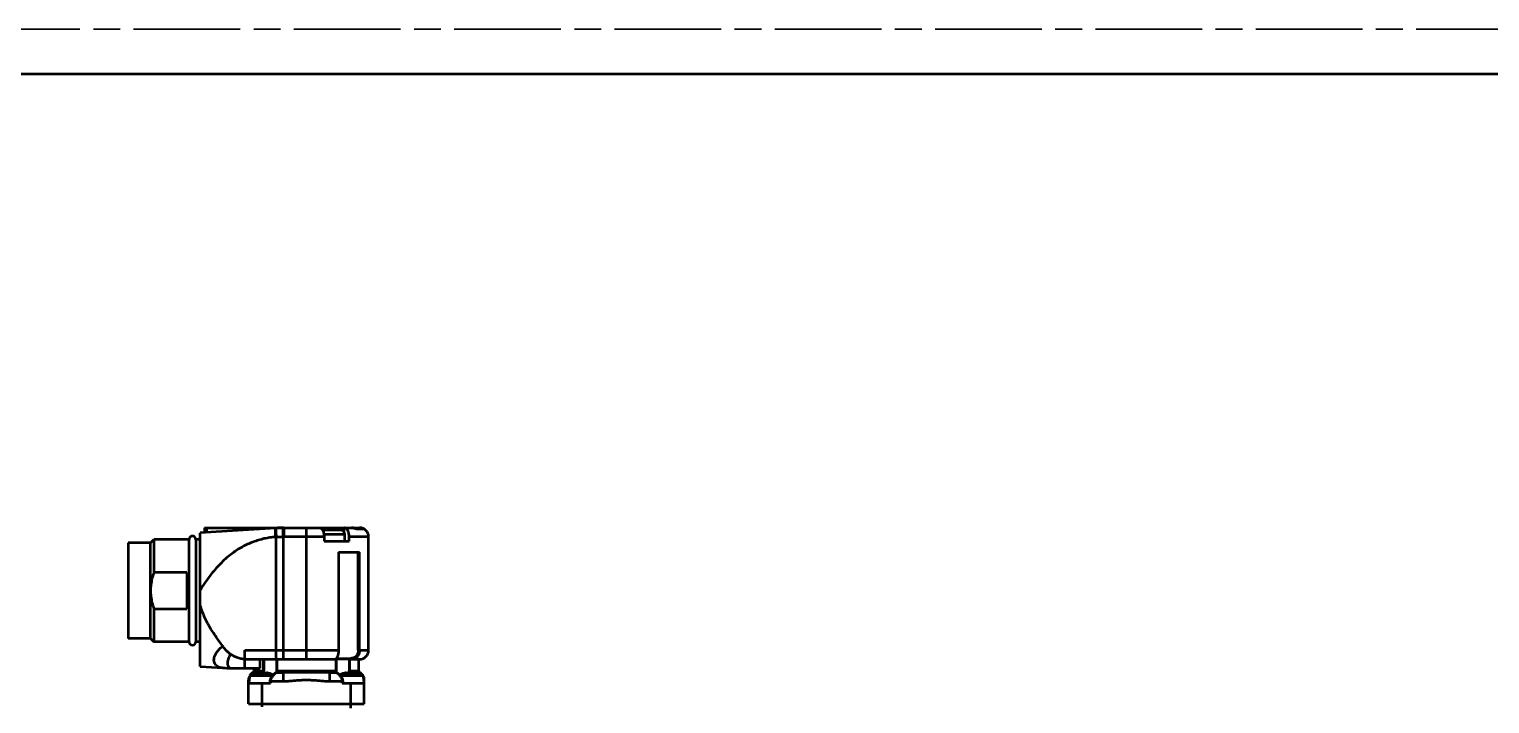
# Model space of a CAD drawing. Header units: millimetres. Extents: x 98 to 4367, y -12 to 2058.
# Drawn here: x 265.8 to 429.8, y 1302 to 1377.7 of the extents above; entities that cross this region are included whole.
import ezdxf

# ---------------------------------------------------------------- set-up
doc = ezdxf.new("R2010")
doc.units = ezdxf.units.MM
doc.linetypes.add('AM_ISO08W050', pattern=[18, 12, -1.5, 3, -1.5])
doc.layers.get('0').update_dxf_attribs({"lineweight": 50})
doc.layers.add('niewidoczna', color=7, linetype='AM_ISO08W050', lineweight=30, plot=False)

msp = doc.modelspace()

# ---------------------------------------------------------------- linework, layer by layer
msp.add_line((102.521, 1372.742), (933.521, 1372.742))
at = {"linetype": 'Continuous'}
for p, q in [((293.48, 1321.758), (285.016, 1321.236)), ((285.516, 1321.786), (285.516, 1321.267)), ((285.516, 1321.786), (298.409, 1321.786)), ((285.718, 1321.786), (285.718, 1321.28)), ((294.403, 1321.786), (294.403, 1320.786)), ((296.941, 1307.036), (296.941, 1321.786)), ((298.413, 1321.786), (302.916, 1321.786)), ((301.161, 1321.786), (301.161, 1321.325)), ((302.302, 1321.786), (302.302, 1321.755)), ((302.376, 1321.736), (302.376, 1321.734)), ((302.6, 1321.673), (303.305, 1321.673)), ((302.666, 1321.653), (303.379, 1321.653)), ((302.906, 1321.673), (302.906, 1321.786)), ((303.011, 1321.673), (303.024, 1321.779)), ((276.941, 1320.111), (276.941, 1309.361)), ((279.441, 1320.111), (276.941, 1320.111)), ((279.441, 1320.111), (279.816, 1320.486)), ((279.441, 1309.361), (279.441, 1320.111)), ((279.816, 1320.486), (279.816, 1316.779)), ((283.766, 1320.486), (279.816, 1320.486)), ((283.766, 1308.986), (283.766, 1320.486)), ((284.516, 1320.486), (284.516, 1308.986)), ((285.016, 1320.486), (284.516, 1320.486)), ((285.016, 1306.237), (285.016, 1321.236)), ((293.543, 1308.036), (293.543, 1320.763)), ((294.34, 1320.786), (294.34, 1307.036)), ((298.925, 1320.786), (294.403, 1320.786)), ((300.754, 1321.536), (298.754, 1321.536)), ((301.254, 1321.036), (298.908, 1321.036)), ((298.925, 1320.786), (298.925, 1320.286)), ((298.925, 1320.286), (301.74, 1320.286)), ((301.254, 1320.286), (301.254, 1321.036)), ((301.74, 1320.286), (301.74, 1320.786)), ((303.916, 1320.786), (301.74, 1320.786)), ((303.916, 1308.036), (303.916, 1320.786)), ((300.551, 1319.036), (300.551, 1308.036)), ((300.551, 1319.036), (302.909, 1319.036)), ((300.6, 1308.036), (300.6, 1319.036)), ((302.768, 1308.036), (302.768, 1319.036)), ((302.909, 1308.036), (302.909, 1319.036)), ((283.516, 1316.779), (279.816, 1316.779)), ((283.516, 1316.779), (283.516, 1312.694)), ((279.816, 1312.694), (279.816, 1308.986)), ((279.816, 1312.694), (283.516, 1312.694)), ((279.441, 1309.361), (276.941, 1309.361)), ((279.441, 1309.361), (279.816, 1308.986)), ((283.766, 1308.986), (279.816, 1308.986)), ((285.016, 1308.986), (284.516, 1308.986)), ((290.016, 1306.036), (290.016, 1308.036)), ((290.016, 1308.036), (300.6, 1308.036)), ((290.016, 1307.036), (300.217, 1307.036)), ((291.749, 1306.036), (291.749, 1307.036)), ((292.073, 1307.036), (292.073, 1305.736)), ((292.146, 1307.036), (292.146, 1305.736)), ((293.609, 1305.736), (293.609, 1307.036)), ((293.652, 1305.736), (293.652, 1307.036)), ((300.23, 1307.037), (300.23, 1305.736)), ((300.273, 1307.05), (300.273, 1305.736)), ((301.736, 1307.05), (300.273, 1307.05)), ((300.345, 1307.136), (301.935, 1307.136)), ((301.736, 1307.05), (301.736, 1305.736)), ((301.809, 1305.736), (301.809, 1307.037)), ((301.817, 1307.036), (302.916, 1307.036)), ((302.768, 1308.036), (303.916, 1308.036)), ((302.816, 1305.736), (302.816, 1307.036)), ((285.054, 1306.234), (287.518, 1306.07)), ((288.516, 1306.036), (291.749, 1306.036)), ((291.066, 1305.736), (291.066, 1306.036)), ((291.066, 1305.736), (292.146, 1305.736)), ((291.397, 1305.487), (291.397, 1305.471)), ((291.799, 1305.536), (291.441, 1305.536)), ((291.445, 1305.477), (291.445, 1305.501)), ((291.519, 1305.492), (291.519, 1305.521)), ((292.463, 1305.492), (292.463, 1305.521)), ((292.537, 1305.501), (292.537, 1305.477)), ((292.585, 1305.471), (292.585, 1305.487)), ((293.609, 1305.736), (300.273, 1305.736)), ((293.626, 1305.536), (294.361, 1305.536)), ((294.361, 1304.536), (294.361, 1305.536)), ((299.521, 1305.536), (299.521, 1304.536)), ((299.521, 1305.536), (300.256, 1305.536)), ((301.297, 1305.487), (301.297, 1305.471)), ((301.345, 1305.477), (301.345, 1305.501)), ((301.419, 1305.492), (301.419, 1305.521)), ((301.736, 1305.736), (301.809, 1305.736)), ((301.809, 1305.736), (302.816, 1305.736)), ((302.441, 1305.536), (302.083, 1305.536)), ((302.363, 1305.492), (302.363, 1305.521)), ((302.437, 1305.501), (302.437, 1305.477)), ((302.485, 1305.471), (302.485, 1305.487)), ((290.441, 1302.036), (290.441, 1304.676)), ((290.506, 1304.536), (290.441, 1304.536)), ((290.441, 1304.361), (292.925, 1304.361)), ((290.561, 1305.161), (290.491, 1304.361)), ((293.1, 1305.161), (290.561, 1305.161)), ((291.941, 1304.361), (291.941, 1301.675)), ((292.825, 1304.536), (292.825, 1304.361)), ((294.361, 1304.536), (292.825, 1304.536)), ((292.925, 1304.536), (292.925, 1304.361)), ((301.057, 1304.536), (299.521, 1304.536)), ((303.321, 1305.161), (300.782, 1305.161)), ((300.957, 1304.361), (300.957, 1304.536)), ((300.957, 1304.361), (303.441, 1304.361)), ((301.057, 1304.361), (301.057, 1304.536)), ((301.941, 1301.536), (301.941, 1304.361)), ((303.321, 1305.161), (303.391, 1304.361)), ((303.441, 1304.536), (303.376, 1304.536)), ((303.441, 1302.036), (303.441, 1304.676)), ((290.441, 1302.036), (303.441, 1302.036))]:
    msp.add_line(p, q, dxfattribs=at)
for centre, radius, start, end in [((294.403, 1306.786), 15, 90, 93.52637), ((302.916, 1320.786), 1, 0, 90), ((284.141, 1320.486), 0.375, 0, 180), ((300.754, 1321.036), 0.5, 0, 90), ((284.141, 1308.986), 0.375, 180, 0), ((302.916, 1308.036), 1, 270, 0), ((288.516, 1321.036), 15, 266.18677, 270), ((291.991, 1302.805), 2.756, 99.87011, 121.25458), ((291.441, 1304.536), 1, 90, 132.62085), ((290.866, 1305.736), 0.2, 297.76853, 0), ((291.991, 1302.805), 2.756, 63.82662, 80.12989), ((301.891, 1302.805), 2.756, 99.87011, 116.17662), ((301.891, 1302.805), 2.756, 58.74542, 80.12989), ((302.441, 1304.536), 1, 47.38263, 90), ((303.016, 1305.736), 0.2, 180, 242.23147), ((291.441, 1304.536), 1, 153.61951, 180), ((302.441, 1304.536), 1, 0, 26.37309)]:
    msp.add_arc(centre, radius, start, end, dxfattribs=at)
for points in [[(293.489, 1320.759), (293.473, 1320.98), (293.462, 1321.185), (293.456, 1321.37), (293.454, 1321.529), (293.458, 1321.652), (293.466, 1321.731), (293.48, 1321.758)], [(293.538, 1321.762), (293.526, 1321.736), (293.518, 1321.661), (293.514, 1321.542), (293.515, 1321.384), (293.52, 1321.196), (293.529, 1320.985), (293.543, 1320.763)], [(294.34, 1320.786), (294.339, 1321.008), (294.338, 1321.213), (294.337, 1321.399), (294.336, 1321.558), (294.336, 1321.682), (294.336, 1321.76), (294.335, 1321.786)], [(298.409, 1321.786), (298.526, 1321.761), (298.636, 1321.685), (298.734, 1321.564)], [(301.74, 1320.786), (301.727, 1321.005), (301.69, 1321.216), (301.63, 1321.405), (301.548, 1321.565), (301.45, 1321.685), (301.341, 1321.761), (301.223, 1321.786)], [(302.376, 1321.736), (302.284, 1321.759), (302.126, 1321.782), (302.018, 1321.786)], [(302.018, 1321.786), (302.059, 1321.786)], [(302.059, 1321.786), (302.105, 1321.783)], [(302.105, 1321.783), (302.137, 1321.781)], [(302.137, 1321.781), (302.14, 1321.781), (302.155, 1321.779)], [(302.155, 1321.779), (302.26, 1321.763), (302.376, 1321.734)], [(302.598, 1321.673), (302.581, 1321.676), (302.551, 1321.683), (302.511, 1321.695), (302.465, 1321.709), (302.413, 1321.725), (302.376, 1321.736)], [(302.376, 1321.734), (302.435, 1321.716), (302.49, 1321.698), (302.515, 1321.689)], [(302.515, 1321.689), (302.539, 1321.682), (302.581, 1321.669), (302.616, 1321.66), (302.631, 1321.656)], [(302.6, 1321.673), (302.613, 1321.672), (302.666, 1321.653)], [(302.631, 1321.656), (302.644, 1321.654), (302.656, 1321.653)], [(302.656, 1321.653), (302.666, 1321.653)], [(303.024, 1321.779), (302.985, 1321.783), (302.945, 1321.786), (302.906, 1321.786)], [(303.303, 1321.701), (303.284, 1321.71), (303.241, 1321.727), (303.192, 1321.744), (303.138, 1321.759), (303.082, 1321.771), (303.024, 1321.779)], [(303.379, 1321.653), (303.376, 1321.659), (303.365, 1321.667), (303.346, 1321.679), (303.319, 1321.693), (303.303, 1321.701)], [(303.305, 1321.673), (303.33, 1321.67), (303.379, 1321.653)], [(293.489, 1320.759), (292.844, 1320.686), (292.203, 1320.567), (291.57, 1320.402), (290.946, 1320.191), (290.336, 1319.935), (289.736, 1319.631), (289.145, 1319.278), (288.559, 1318.87), (287.978, 1318.402), (287.396, 1317.866), (286.811, 1317.25), (286.219, 1316.539), (285.618, 1315.719), (285.016, 1314.785)], [(293.489, 1320.759), (293.507, 1320.761), (293.525, 1320.762), (293.543, 1320.763)], [(293.543, 1320.763), (293.798, 1320.775), (294.061, 1320.783), (294.34, 1320.786)], [(294.403, 1320.786), (294.382, 1320.786), (294.361, 1320.786), (294.34, 1320.786)], [(298.734, 1321.564), (298.815, 1321.404), (298.876, 1321.214), (298.913, 1321.004), (298.925, 1320.786)], [(279.816, 1316.779), (279.606, 1316.08), (279.482, 1315.403), (279.441, 1314.736)], [(279.441, 1314.736), (279.482, 1314.07), (279.606, 1313.394), (279.816, 1312.694)], [(287.551, 1308.502), (286.974, 1309.313), (286.502, 1309.991), (286.136, 1310.565), (285.834, 1311.098), (285.545, 1311.692), (285.281, 1312.341), (285.016, 1313.121)], [(287.518, 1306.07), (287.228, 1306.119), (286.973, 1306.227), (286.792, 1306.37), (286.657, 1306.56), (286.581, 1306.789), (286.569, 1307.052), (286.628, 1307.339), (286.762, 1307.65), (286.96, 1307.948), (287.238, 1308.249), (287.551, 1308.502)], [(288.434, 1307.589), (288.107, 1307.851), (287.825, 1308.147), (287.551, 1308.502)], [(288.434, 1307.589), (288.272, 1307.316), (288.154, 1307.037), (288.086, 1306.769), (288.071, 1306.526), (288.11, 1306.321), (288.201, 1306.166), (288.339, 1306.069), (288.516, 1306.036)], [(290.016, 1307.037), (289.572, 1307.093), (289.145, 1307.22), (288.759, 1307.395), (288.434, 1307.589)], [(293.596, 1307.036), (293.584, 1307.062), (293.573, 1307.136), (293.563, 1307.255), (293.554, 1307.413), (293.548, 1307.603), (293.544, 1307.814), (293.543, 1308.036)], [(300.551, 1308.036), (300.547, 1307.911), (300.534, 1307.787), (300.513, 1307.667), (300.486, 1307.554), (300.453, 1307.449), (300.417, 1307.354), (300.38, 1307.27), (300.344, 1307.199), (300.309, 1307.141), (300.278, 1307.096), (300.251, 1307.063), (300.23, 1307.043), (300.217, 1307.036)], [(300.217, 1307.036), (300.253, 1307.043), (300.277, 1307.056), (300.291, 1307.068), (300.301, 1307.078), (300.31, 1307.089), (300.32, 1307.102), (300.332, 1307.118), (300.345, 1307.137), (300.36, 1307.16)], [(300.23, 1307.037), (300.226, 1307.037), (300.222, 1307.037), (300.218, 1307.036)], [(300.235, 1307.038), (300.23, 1307.037)], [(300.273, 1307.05), (300.267, 1307.047), (300.252, 1307.042), (300.235, 1307.038)], [(300.36, 1307.16), (300.376, 1307.187), (300.394, 1307.219), (300.413, 1307.255), (300.433, 1307.295), (300.454, 1307.34), (300.474, 1307.39), (300.495, 1307.444), (300.515, 1307.502), (300.534, 1307.564), (300.551, 1307.631), (300.566, 1307.7), (300.579, 1307.773), (300.589, 1307.849), (300.596, 1307.928), (300.599, 1308.008), (300.6, 1308.036)], [(301.789, 1307.042), (301.764, 1307.047), (301.736, 1307.05)], [(301.809, 1307.037), (301.789, 1307.042)], [(301.817, 1307.036), (301.812, 1307.037), (301.809, 1307.038)], [(302.768, 1308.036), (302.748, 1307.823), (302.692, 1307.634), (302.606, 1307.471), (302.477, 1307.325), (302.326, 1307.223), (302.132, 1307.156), (301.935, 1307.136)], [(301.938, 1307.036), (301.937, 1307.044), (301.936, 1307.065), (301.936, 1307.097), (301.935, 1307.136)], [(302.909, 1308.036), (302.902, 1307.911), (302.882, 1307.787), (302.849, 1307.667), (302.803, 1307.553), (302.745, 1307.448), (302.675, 1307.353), (302.594, 1307.27), (302.504, 1307.199), (302.406, 1307.141), (302.301, 1307.095), (302.187, 1307.063), (302.066, 1307.043), (301.938, 1307.036)], [(285.016, 1306.237), (285.028, 1306.236), (285.041, 1306.235), (285.054, 1306.234)], [(290.962, 1305.561), (290.823, 1305.47), (290.669, 1305.319), (290.564, 1305.165)], [(291.441, 1305.536), (291.25, 1305.541), (291.082, 1305.55), (290.976, 1305.56)], [(291.367, 1305.473), (291.367, 1305.472), (291.374, 1305.47), (291.39, 1305.47), (291.412, 1305.472), (291.439, 1305.476), (291.469, 1305.481), (291.499, 1305.487)], [(291.397, 1305.487), (291.379, 1305.481), (291.368, 1305.476), (291.367, 1305.473)], [(291.445, 1305.501), (291.429, 1305.497), (291.413, 1305.492), (291.397, 1305.487)], [(291.441, 1305.536), (291.45, 1305.532), (291.456, 1305.525), (291.461, 1305.513), (291.463, 1305.51)], [(291.519, 1305.521), (291.514, 1305.519), (291.5, 1305.516), (291.478, 1305.51), (291.445, 1305.501)], [(291.499, 1305.487), (291.521, 1305.492), (291.543, 1305.497), (291.565, 1305.501)], [(291.565, 1305.501), (291.62, 1305.51), (291.67, 1305.516), (291.717, 1305.52), (291.761, 1305.521), (291.799, 1305.519), (291.83, 1305.515), (291.854, 1305.509), (291.871, 1305.501)], [(292.073, 1305.736), (292.061, 1305.681), (292.023, 1305.627), (291.967, 1305.583), (291.889, 1305.549), (291.799, 1305.536)], [(291.806, 1305.518), (291.804, 1305.529), (291.799, 1305.536)], [(291.871, 1305.501), (291.877, 1305.497), (291.883, 1305.492), (291.889, 1305.487)], [(291.889, 1305.487), (291.901, 1305.481), (291.922, 1305.476), (291.947, 1305.472), (291.977, 1305.47), (292.009, 1305.47), (292.038, 1305.472), (292.062, 1305.476), (292.082, 1305.481), (292.093, 1305.487)], [(292.146, 1305.736), (292.131, 1305.65), (292.085, 1305.569), (292.014, 1305.502), (291.959, 1305.47)], [(292.093, 1305.487), (292.099, 1305.492), (292.105, 1305.497), (292.111, 1305.501)], [(292.111, 1305.501), (292.133, 1305.511), (292.166, 1305.517), (292.209, 1305.52), (292.26, 1305.52), (292.312, 1305.516), (292.364, 1305.51), (292.417, 1305.501)], [(292.417, 1305.501), (292.439, 1305.497), (292.461, 1305.492), (292.483, 1305.487)], [(292.537, 1305.501), (292.504, 1305.51), (292.483, 1305.516), (292.468, 1305.519), (292.463, 1305.521)], [(292.483, 1305.487), (292.512, 1305.481), (292.541, 1305.476), (292.566, 1305.473), (292.588, 1305.47), (292.604, 1305.47), (292.614, 1305.471), (292.616, 1305.473)], [(292.585, 1305.487), (292.569, 1305.492), (292.553, 1305.497), (292.537, 1305.501)], [(292.616, 1305.473), (292.616, 1305.474), (292.611, 1305.477), (292.601, 1305.482), (292.585, 1305.487)], [(293.626, 1305.536), (293.567, 1305.529), (293.473, 1305.49), (293.371, 1305.423), (293.256, 1305.326), (293.131, 1305.198), (293.004, 1305.038), (292.898, 1304.853), (292.836, 1304.658), (292.825, 1304.536)], [(292.925, 1304.536), (292.93, 1304.616), (292.944, 1304.7), (292.969, 1304.788), (293.007, 1304.883), (293.058, 1304.983), (293.123, 1305.087), (293.198, 1305.189), (293.277, 1305.282), (293.353, 1305.362), (293.424, 1305.426), (293.487, 1305.476), (293.541, 1305.51), (293.588, 1305.53), (293.626, 1305.536)], [(293.614, 1305.563), (293.61, 1305.649), (293.609, 1305.736)], [(293.615, 1305.536), (293.614, 1305.563)], [(293.689, 1305.565), (293.68, 1305.583), (293.666, 1305.628), (293.656, 1305.683), (293.652, 1305.736)], [(293.705, 1305.536), (293.695, 1305.549), (293.689, 1305.565)], [(299.521, 1305.536), (298.949, 1305.541), (298.241, 1305.55), (297.395, 1305.56), (296.486, 1305.56), (295.641, 1305.55), (294.933, 1305.541), (294.361, 1305.536)], [(300.182, 1305.539), (300.177, 1305.536)], [(300.23, 1305.736), (300.226, 1305.681), (300.215, 1305.627), (300.201, 1305.583), (300.187, 1305.549), (300.182, 1305.539)], [(301.057, 1304.536), (301.047, 1304.652), (300.988, 1304.845), (300.885, 1305.028), (300.76, 1305.188), (300.634, 1305.318), (300.518, 1305.418), (300.413, 1305.487), (300.318, 1305.528), (300.256, 1305.536)], [(300.256, 1305.536), (300.294, 1305.53), (300.341, 1305.51), (300.396, 1305.475), (300.459, 1305.426), (300.53, 1305.361), (300.606, 1305.281), (300.685, 1305.188), (300.76, 1305.086), (300.824, 1304.983), (300.875, 1304.882), (300.913, 1304.788), (300.938, 1304.7), (300.952, 1304.617), (300.957, 1304.536)], [(300.273, 1305.736), (300.272, 1305.65), (300.269, 1305.569), (300.267, 1305.536)], [(301.267, 1305.473), (301.267, 1305.472), (301.274, 1305.47), (301.29, 1305.47), (301.312, 1305.472), (301.339, 1305.476), (301.369, 1305.481), (301.399, 1305.487)], [(301.297, 1305.487), (301.279, 1305.481), (301.268, 1305.476), (301.267, 1305.473)], [(301.345, 1305.501), (301.329, 1305.497), (301.313, 1305.492), (301.297, 1305.487)], [(301.419, 1305.521), (301.414, 1305.519), (301.4, 1305.516), (301.378, 1305.51), (301.345, 1305.501)], [(301.399, 1305.487), (301.421, 1305.492), (301.443, 1305.497), (301.465, 1305.501)], [(301.465, 1305.501), (301.52, 1305.51), (301.57, 1305.516), (301.617, 1305.52), (301.661, 1305.521), (301.699, 1305.519), (301.73, 1305.515), (301.754, 1305.509), (301.771, 1305.501)], [(301.923, 1305.471), (301.877, 1305.496), (301.801, 1305.563), (301.752, 1305.649), (301.736, 1305.736)], [(301.771, 1305.501), (301.777, 1305.497), (301.783, 1305.492), (301.789, 1305.487)], [(301.789, 1305.487), (301.801, 1305.481), (301.822, 1305.476), (301.847, 1305.472), (301.877, 1305.47), (301.909, 1305.47), (301.938, 1305.472), (301.962, 1305.476), (301.982, 1305.481), (301.993, 1305.487)], [(302.083, 1305.536), (301.993, 1305.549), (301.914, 1305.583), (301.857, 1305.628), (301.82, 1305.683), (301.809, 1305.736)], [(301.993, 1305.487), (301.999, 1305.492), (302.005, 1305.497), (302.011, 1305.501)], [(302.011, 1305.501), (302.033, 1305.511), (302.066, 1305.517), (302.109, 1305.52), (302.16, 1305.52), (302.212, 1305.516), (302.264, 1305.51), (302.317, 1305.501)], [(302.076, 1305.518), (302.078, 1305.529), (302.083, 1305.536)], [(302.317, 1305.501), (302.339, 1305.497), (302.361, 1305.492), (302.383, 1305.487)], [(302.437, 1305.501), (302.404, 1305.51), (302.383, 1305.516), (302.368, 1305.519), (302.363, 1305.521)], [(302.383, 1305.487), (302.412, 1305.481), (302.441, 1305.476), (302.466, 1305.473), (302.488, 1305.47), (302.504, 1305.47), (302.514, 1305.471), (302.516, 1305.473)], [(302.419, 1305.51), (302.421, 1305.513), (302.426, 1305.525), (302.432, 1305.532), (302.441, 1305.536)], [(302.485, 1305.487), (302.469, 1305.492), (302.453, 1305.497), (302.437, 1305.501)], [(302.441, 1305.536), (302.632, 1305.541), (302.8, 1305.55), (302.906, 1305.56)], [(302.516, 1305.473), (302.516, 1305.474), (302.511, 1305.477), (302.501, 1305.482), (302.485, 1305.487)], [(303.318, 1305.165), (303.213, 1305.319), (303.059, 1305.47), (302.92, 1305.561)], [(290.442, 1304.726), (290.441, 1304.71), (290.441, 1304.695), (290.441, 1304.681)], [(290.441, 1304.683), (290.441, 1304.672)], [(290.441, 1304.681), (290.441, 1304.676)], [(290.441, 1304.647), (290.441, 1304.642), (290.441, 1304.631), (290.441, 1304.618)], [(290.441, 1304.636), (290.441, 1304.631), (290.441, 1304.618)], [(290.441, 1304.618), (290.441, 1304.616)], [(290.441, 1304.618), (290.441, 1304.605), (290.441, 1304.593), (290.441, 1304.581), (290.441, 1304.569), (290.441, 1304.558), (290.441, 1304.548), (290.441, 1304.547)], [(290.441, 1304.616), (290.441, 1304.612)], [(290.441, 1304.612), (290.441, 1304.609)], [(290.441, 1304.561), (290.441, 1304.558), (290.441, 1304.548), (290.441, 1304.547)], [(290.551, 1305.14), (290.474, 1304.939), (290.442, 1304.726)], [(290.56, 1305.156), (290.551, 1305.14)], [(299.521, 1304.536), (299.004, 1304.553), (298.444, 1304.596), (297.897, 1304.642), (297.402, 1304.673), (296.941, 1304.683), (296.48, 1304.673), (295.986, 1304.642), (295.438, 1304.596), (294.878, 1304.553), (294.361, 1304.536)], [(303.32, 1305.161), (303.318, 1305.165)], [(303.331, 1305.14), (303.322, 1305.156)], [(303.44, 1304.726), (303.408, 1304.939), (303.331, 1305.14)], [(303.44, 1304.718), (303.44, 1304.726)], [(303.441, 1304.688), (303.44, 1304.718)], [(303.441, 1304.676), (303.441, 1304.681), (303.441, 1304.695), (303.441, 1304.71), (303.44, 1304.718)], [(303.441, 1304.688), (303.44, 1304.718)], [(303.441, 1304.672), (303.441, 1304.688)]]:
    msp.add_spline(points, degree=3, dxfattribs=at)
at = {"layer": 'niewidoczna'}
msp.add_line((97.521, 1377.742), (938.521, 1377.742), dxfattribs=at)

doc.saveas('drawing.dxf')
